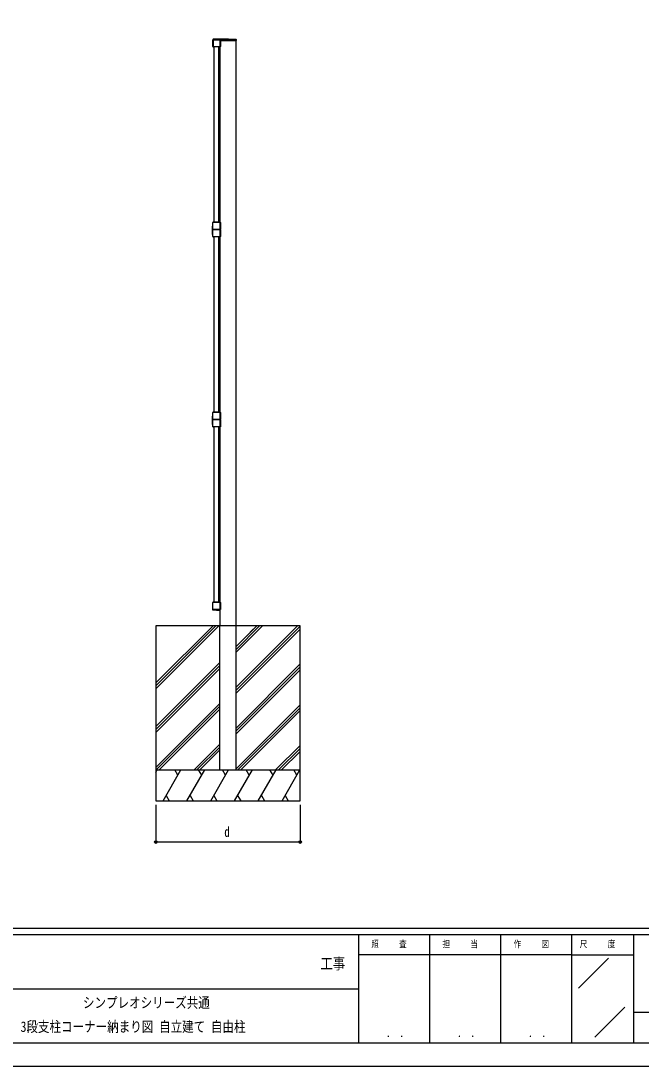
# Model space of a CAD drawing. Units: millimetres, scale not verified. Extents: x -6308 to 6308, y -4455 to 4455.
# Drawn here: x 304 to 3315, y -4455 to 619 of the extents above; entities that cross this region are included whole.
import ezdxf
from ezdxf.enums import TextEntityAlignment as Align

# ---------------------------------------------------------------- set-up
doc = ezdxf.new("R2010")
doc.units = ezdxf.units.MM
doc.header["$LTSCALE"] = 22
for name, color, linetype in [('0-2_USER1', 3, 'Continuous'), ('0-4_YKK_A1', 4, 'Continuous'), ('0-5_YKK_D', 6, 'Continuous'), ('0-6_YKK_ZWAK', 7, 'Continuous')]:
    doc.layers.add(name, color=color, linetype=linetype)
doc.styles.add('ＭＳ ゴシック', font='')
doc.styles.get('ＭＳ ゴシック').set_extended_font_data('MS Gothic')

msp = doc.modelspace()

# ---------------------------------------------------------------- linework, layer by layer
at = {"layer": '0-4_YKK_A1'}
for p, q in [((1236.22, 498.58), (1235.98, 526.87)), ((1236.24, 494.23), (1236.24, 527.73)), ((1237.26, 494.09), (1236.98, 526.58)), ((1237.22, 528.71), (1271.72, 528.71)), ((1238.47, 527.6), (1271.97, 527.6)), ((1238.76, 494.1), (1238.47, 527.6)), ((1311.47, 530.1), (1239.18, 530.1)), ((1348.97, 529.1), (1239.48, 529.1)), ((1274.97, 524.6), (1270.47, 529.1)), ((1270.47, 527.6), (1270.47, -2317.4)), ((1272.7, 527.73), (1272.7, 494.23)), ((1274.97, 524.6), (1350.47, 524.6)), ((1348.47, -2317.4), (1348.47, 524.6)), ((1350.47, 524.6), (1350.47, 527.6)), ((1237.44, 493.24), (1237.22, 493.24)), ((1238.76, 494.1), (1237.26, 494.09)), ((1237.44, 493.24), (1237.72, 493.44)), ((1245.47, 493.44), (1237.72, 493.44)), ((1240.67, 493.1), (1240.67, -357.9)), ((1268.97, 493.1), (1240.67, 493.1)), ((1246.47, 493.5), (1245.47, 493.44)), ((1262.47, 493.5), (1246.47, 493.5)), ((1251.97, 493.1), (1251.97, 493.5)), ((1264.17, 493.1), (1264.17, 493.44)), ((1264.17, 493.1), (1264.17, -357.9)), ((1264.97, 493.1), (1264.97, -357.9)), ((1271.5, 493.24), (1271.22, 493.44)), ((1271.72, 493.24), (1271.5, 493.24)), ((1234.97, -417.1), (1234.97, -377.7)), ((1235.27, -377.4), (1236.21, -377.4)), ((1236.24, -392.53), (1236.24, -359.03)), ((1236.24, -428.27), (1236.24, -394.77)), ((1237.22, -358.05), (1237.44, -358.05)), ((1271.72, -393.51), (1237.22, -393.51)), ((1237.22, -393.79), (1271.72, -393.79)), ((1237.44, -358.05), (1237.72, -358.24)), ((1246.47, -358.31), (1262.47, -358.31)), ((1251.97, -358.4), (1251.97, -357.9)), ((1262.47, -358.31), (1263.47, -358.24)), ((1263.47, -358.24), (1271.22, -358.24)), ((1264.17, -358.5), (1264.17, -357.9)), ((1271.5, -358.05), (1271.22, -358.24)), ((1271.5, -358.05), (1271.72, -358.05)), ((1272.7, -359.03), (1272.7, -392.53)), ((1272.7, -394.77), (1272.7, -428.27)), ((1236.21, -417.4), (1235.27, -417.4)), ((1237.44, -429.26), (1237.22, -429.26)), ((1237.44, -429.26), (1237.72, -429.06)), ((1245.47, -429.06), (1237.72, -429.06)), ((1240.67, -429.4), (1240.67, -1280.4)), ((1268.97, -429.4), (1240.67, -429.4)), ((1246.47, -429), (1245.47, -429.06)), ((1262.47, -429), (1246.47, -429)), ((1251.97, -429.4), (1251.97, -429)), ((1264.17, -429.4), (1264.17, -429.06)), ((1264.17, -429.4), (1264.17, -1280.4)), ((1264.97, -429.4), (1264.97, -1280.4)), ((1271.5, -429.26), (1271.22, -429.06)), ((1271.72, -429.26), (1271.5, -429.26)), ((1234.97, -1339.6), (1234.97, -1300.2)), ((1235.27, -1299.9), (1236.21, -1299.9)), ((1236.24, -1315.03), (1236.24, -1281.53)), ((1236.24, -1350.77), (1236.24, -1317.27)), ((1237.22, -1280.55), (1237.44, -1280.55)), ((1271.72, -1316.01), (1237.22, -1316.01)), ((1237.22, -1316.29), (1271.72, -1316.29)), ((1237.44, -1280.55), (1237.72, -1280.74)), ((1246.47, -1280.81), (1262.47, -1280.81)), ((1251.97, -1280.9), (1251.97, -1280.4)), ((1262.47, -1280.81), (1263.47, -1280.74)), ((1263.47, -1280.74), (1271.22, -1280.74)), ((1264.17, -1281), (1264.17, -1280.4)), ((1271.5, -1280.55), (1271.22, -1280.74)), ((1271.5, -1280.55), (1271.72, -1280.55)), ((1272.7, -1281.53), (1272.7, -1315.03)), ((1272.7, -1317.27), (1272.7, -1350.77)), ((1236.21, -1339.9), (1235.27, -1339.9)), ((1237.44, -1351.76), (1237.22, -1351.76)), ((1237.44, -1351.76), (1237.72, -1351.56)), ((1245.47, -1351.56), (1237.72, -1351.56)), ((1240.67, -1351.9), (1240.67, -2202.9)), ((1268.97, -1351.9), (1240.67, -1351.9)), ((1246.47, -1351.5), (1245.47, -1351.56)), ((1262.47, -1351.5), (1246.47, -1351.5)), ((1251.97, -1351.9), (1251.97, -1351.5)), ((1264.17, -1351.9), (1264.17, -1351.56)), ((1264.17, -1351.9), (1264.17, -2202.9)), ((1264.97, -1351.9), (1264.97, -2202.9)), ((1271.5, -1351.76), (1271.22, -1351.56)), ((1271.72, -1351.76), (1271.5, -1351.76)), ((1234.97, -2222.7), (1234.97, -2239.47)), ((1236.24, -2222.4), (1235.27, -2222.4)), ((1236.24, -2237.53), (1236.24, -2204.03)), ((1237.22, -2203.05), (1237.44, -2203.05)), ((1237.44, -2203.05), (1237.72, -2203.24)), ((1246.47, -2203.31), (1262.47, -2203.31)), ((1251.97, -2203.4), (1251.97, -2202.9)), ((1262.47, -2203.31), (1263.47, -2203.24)), ((1263.47, -2203.24), (1271.22, -2203.24)), ((1264.17, -2203.5), (1264.17, -2202.9)), ((1271.5, -2203.05), (1271.22, -2203.24)), ((1271.5, -2203.05), (1271.72, -2203.05)), ((1272.7, -2204.03), (1272.7, -2237.53)), ((1235.9, -2240.47), (1270.47, -2242.94)), ((1271.72, -2238.51), (1237.22, -2238.51)), ((959.47, -2623.03), (1265.1, -2317.4)), ((959.47, -2608.89), (1250.96, -2317.4)), ((959.47, -2594.75), (1236.82, -2317.4)), ((1270.47, -3017.4), (1270.47, -2317.4)), ((1348.47, -3017.4), (1348.47, -2317.4)), ((1348.47, -2446.17), (1477.23, -2317.4)), ((1348.47, -2417.88), (1448.95, -2317.4)), ((1348.47, -2615.87), (1646.94, -2317.4)), ((1348.47, -2432.02), (1463.09, -2317.4)), ((1348.47, -2630.01), (1659.47, -2319.02)), ((1348.47, -2644.16), (1659.47, -2333.16)), ((1417.47, -2348.88), (1448.95, -2317.4)), ((1348.47, -2432.02), (1351.47, -2429.02)), ((959.47, -2806.88), (1270.47, -2495.88)), ((959.47, -2821.02), (1270.47, -2510.02)), ((959.47, -2821.02), (1270.47, -2510.02)), ((959.47, -2835.16), (1270.47, -2524.17)), ((1348.47, -2813.86), (1659.47, -2502.86)), ((1348.47, -2828), (1659.47, -2517)), ((1348.47, -2842.14), (1659.47, -2531.15)), ((959.47, -3004.87), (1270.47, -2693.87)), ((961.08, -3017.4), (1270.47, -2708.01)), ((975.22, -3017.4), (1270.47, -2722.15)), ((1348.47, -3011.85), (1659.47, -2700.85)), ((1357.06, -3017.4), (1659.47, -2714.99)), ((1371.2, -3017.4), (1659.47, -2729.13)), ((1144.93, -3017.4), (1270.47, -2891.86)), ((1159.07, -3017.4), (1270.47, -2906)), ((1173.21, -3017.4), (1270.47, -2920.14)), ((1540.91, -3017.4), (1659.47, -2898.84)), ((1555.05, -3017.4), (1659.47, -2912.98)), ((1569.19, -3017.4), (1659.47, -2927.12)), ((959.47, -3017.4), (1659.47, -3017.4)), ((959.47, -3028.53), (965.89, -3017.4)), ((994.76, -3167.4), (1081.36, -3017.4)), ((1066.36, -3043.38), (1051.36, -3017.4)), ((1110.23, -3167.4), (1196.83, -3017.4)), ((1181.83, -3043.38), (1166.83, -3017.4)), ((1225.7, -3167.4), (1312.3, -3017.4)), ((1297.3, -3043.38), (1282.3, -3017.4)), ((1341.17, -3167.4), (1427.77, -3017.4)), ((1412.77, -3043.39), (1397.77, -3017.4)), ((1456.64, -3167.4), (1543.24, -3017.4)), ((1528.24, -3043.38), (1513.24, -3017.4)), ((1572.11, -3167.4), (1658.71, -3017.4)), ((1643.71, -3043.38), (1628.71, -3017.4)), ((1009.76, -3141.42), (1024.76, -3167.4)), ((1125.23, -3141.42), (1140.23, -3167.4)), ((1240.7, -3141.42), (1255.7, -3167.4)), ((1356.17, -3141.42), (1371.17, -3167.4)), ((1471.64, -3141.42), (1486.64, -3167.4)), ((1587.11, -3141.42), (1602.11, -3167.4))]:
    msp.add_line(p, q, dxfattribs=at)
for points in [[(1268.97, 493.1), (1268.97, -357.9), (1240.67, -357.9)], [(1271.22, 493.44), (1263.47, 493.44), (1262.47, 493.5)], [(1237.72, -358.24), (1245.47, -358.24), (1246.47, -358.31)], [(1268.97, -429.4), (1268.97, -1280.4), (1240.67, -1280.4)], [(1271.22, -429.06), (1263.47, -429.06), (1262.47, -429)], [(1237.72, -1280.74), (1245.47, -1280.74), (1246.47, -1280.81)], [(1268.97, -1351.9), (1268.97, -2202.9), (1240.67, -2202.9)], [(1271.22, -1351.56), (1263.47, -1351.56), (1262.47, -1351.5)], [(1237.72, -2203.24), (1245.47, -2203.24), (1246.47, -2203.31)]]:
    msp.add_lwpolyline(points, dxfattribs=at)
msp.add_lwpolyline([(1659.47, -3167.4), (1659.47, -2317.4), (959.47, -2317.4), (959.47, -3167.4)], close=True, dxfattribs=at)
for centre, radius, start, end in [((1239.18, 526.9), 3.2, 90, 180.5), ((1237.22, 527.73), 0.981, 90, 180), ((1239.48, 526.6), 2.5, 90, 180.5), ((1271.72, 527.73), 0.981, 0, 90), ((1311.47, 529.1), 1, 0, 90), ((1348.97, 527.6), 1.5, 0, 90), ((1237.22, 498.59), 1, 180.5, 270.5), ((1237.22, 494.23), 0.981, 180, 270), ((1271.72, 494.23), 0.981, 270, 0), ((1235.27, -377.7), 0.3, 90, 180), ((1237.22, -359.03), 0.981, 90, 180), ((1237.22, -392.53), 0.981, 180, 270), ((1237.22, -394.77), 0.981, 90, 180), ((1271.72, -359.03), 0.981, 0, 90), ((1271.72, -392.53), 0.981, 270, 0), ((1271.72, -394.77), 0.981, 0, 90), ((1235.27, -417.1), 0.3, 180, 270), ((1237.22, -428.27), 0.981, 180, 270), ((1271.72, -428.27), 0.981, 270, 0), ((1235.27, -1300.2), 0.3, 90, 180), ((1237.22, -1281.53), 0.981, 90, 180), ((1237.22, -1315.03), 0.981, 180, 270), ((1237.22, -1317.27), 0.981, 90, 180), ((1271.72, -1281.53), 0.981, 0, 90), ((1271.72, -1315.03), 0.981, 270, 0), ((1271.72, -1317.27), 0.981, 0, 90), ((1235.27, -1339.6), 0.3, 180, 270), ((1237.22, -1350.77), 0.981, 180, 270), ((1271.72, -1350.77), 0.981, 270, 0), ((1235.27, -2222.7), 0.3, 90, 180), ((1237.22, -2204.03), 0.981, 90, 180), ((1271.72, -2204.03), 0.981, 0, 90), ((1235.97, -2239.47), 1, 180, 265.91438), ((1237.22, -2237.53), 0.981, 180, 270), ((1271.72, -2237.53), 0.981, 270, 0)]:
    msp.add_arc(centre, radius, start, end, dxfattribs=at)
at = {"layer": '0-5_YKK_D'}
for p, q in [((959.47, -3187.4), (959.47, -3368.4)), ((1659.47, -3187.4), (1659.47, -3368.4)), ((1659.47, -3367.4), (959.47, -3367.4))]:
    msp.add_line(p, q, dxfattribs=at)
for centre in [(959.47, -3367.4), (1659.47, -3367.4)]:
    msp.add_circle(centre, 6.38, dxfattribs=at)
at = {"layer": '0-6_YKK_ZWAK'}
for p, q in [((5842.53, -3787.5), (-5857.47, -3787.5)), ((1942.53, -3817.5), (-7.47, -3817.5)), ((2287.53, -3817.5), (2287.53, -4342.5)), ((2632.53, -3817.5), (2632.53, -4342.5)), ((2977.53, -3817.5), (2977.53, -4342.5)), ((3277.53, -3817.5), (2977.53, -3817.5)), ((4826.28, -3817.5), (3277.53, -3817.5)), ((3277.53, -3817.5), (3277.53, -4342.5)), ((2977.53, -3915), (1942.53, -3915)), ((2977.53, -3915), (3277.53, -3915)), ((3010.66, -4077.44), (3157.56, -3930.54)), ((-7.47, -4080), (1942.53, -4080)), ((3091.01, -4313.98), (3235.34, -4169.65)), ((3277.53, -4192.5), (4826.28, -4192.5)), ((-7.47, -4342.5), (1942.53, -4342.5)), ((1942.53, -4342.5), (2977.53, -4342.5)), ((2977.53, -4342.5), (3277.53, -4342.5)), ((3277.53, -4342.5), (4826.28, -4342.5))]:
    msp.add_line(p, q, dxfattribs=at)
msp.add_lwpolyline([(-6307.5, -4455), (6307.5, -4455), (6307.5, 4455), (-6307.5, 4455)], close=True, dxfattribs=at)
msp.add_lwpolyline([(2977.53, -3817.5), (1942.53, -3817.5), (1942.53, -4342.5)], dxfattribs=at)

# ---------------------------------------------------------------- texts
at = {"layer": '0-2_USER1', "style": 'ＭＳ ゴシック', "width": 0.8}
for s, p in [('シンプレオシリーズ共通', (605.4, -4187.92)), ('3段支柱コーナー納まり図 自立建て 自由柱', (303, -4304.58))]:
    msp.add_text(s, height=51.32, dxfattribs=at).set_placement(p, align=Align.BOTTOM_LEFT)
at = {"layer": '0-5_YKK_D', "style": 'ＭＳ ゴシック', "width": 0.8}
msp.add_text('d', height=49.49, dxfattribs=at).set_placement((1291.47, -3356.9), align=Align.BOTTOM_LEFT)
at = {"layer": '0-6_YKK_ZWAK', "style": 'ＭＳ ゴシック', "width": 0.8}
for s, height, p in [('照     査', 32.99, (2004.63, -3888.75)), ('担     当', 32.99, (2350.83, -3888.75)), ('作     図', 32.99, (2695.83, -3888.75)), ('尺     度', 32.99, (3017.13, -3888.75)), ('工事', 54.99, (1758.5, -4001.2)), ('． ．', 38.87, (2077.5, -4326.53)), ('． ．', 38.87, (2422.5, -4326.53)), ('． ．', 38.87, (2767.5, -4326.53))]:
    msp.add_text(s, height=height, dxfattribs=at).set_placement(p, align=Align.BOTTOM_LEFT)

doc.saveas('drawing.dxf')
